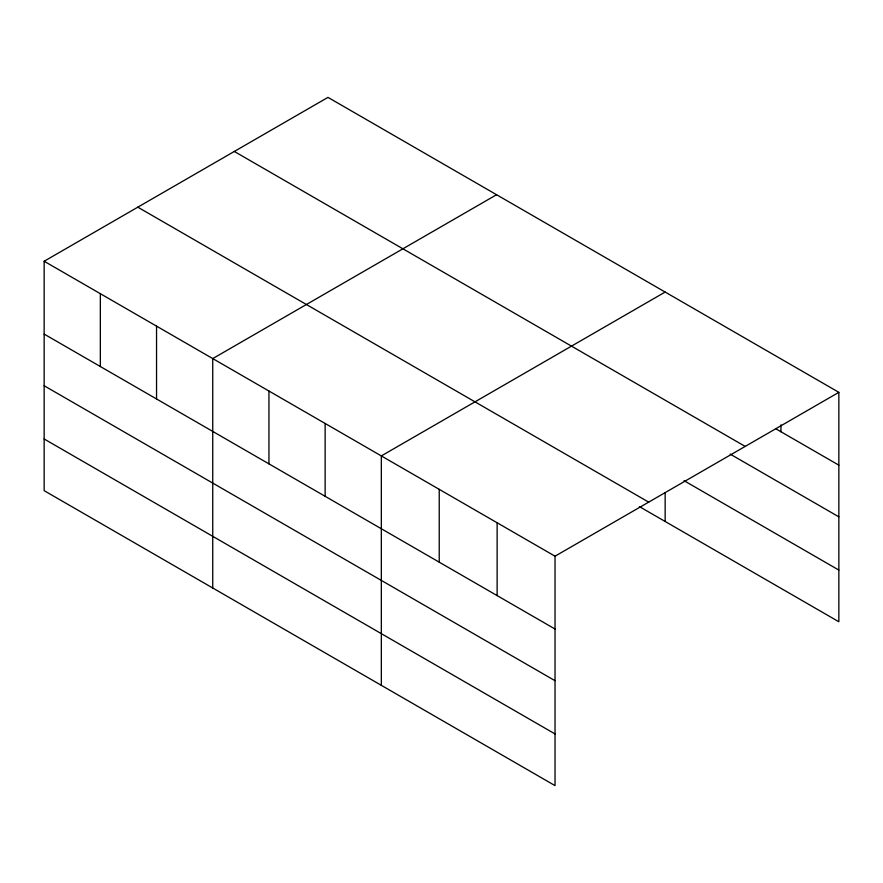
<?xml version="1.0" encoding="UTF-8"?>
<svg xmlns="http://www.w3.org/2000/svg" width="883" height="883" viewBox="0 0 883 883"><rect width="100%" height="100%" fill="white"/><g stroke="black" fill="none" stroke-linecap="round" stroke-linejoin="round"><path stroke-width="1.32" d="M44.15 261.247L555.032 556.202L555.032 785.616L44.15 490.661L44.15 261.247L327.968 97.384L838.85 392.339L838.85 621.753L639.391 506.599M496.566 194.724L212.737 358.586L212.737 587.99M665.153 292.052L381.335 455.915L381.335 685.329M555.032 556.202L838.85 392.339M776.223 429.017L838.85 465.164M234.315 151.457L745.186 446.412M730.142 454.083L838.85 516.842M684.06 480.705L838.85 570.076M137.814 207.174L648.685 502.129M44.15 334.083L555.032 629.027M44.15 385.75L555.032 680.705M44.15 438.983L555.032 733.939M780.947 424.866L780.947 431.743M665.153 492.913L665.153 521.467M497.129 522.769L497.129 595.606M439.226 489.348L439.226 562.173M325.132 423.476L325.132 496.301M268.94 391.026L268.94 463.862M156.545 326.136L156.545 398.973M100.342 293.697L100.342 366.522"/></g></svg>
